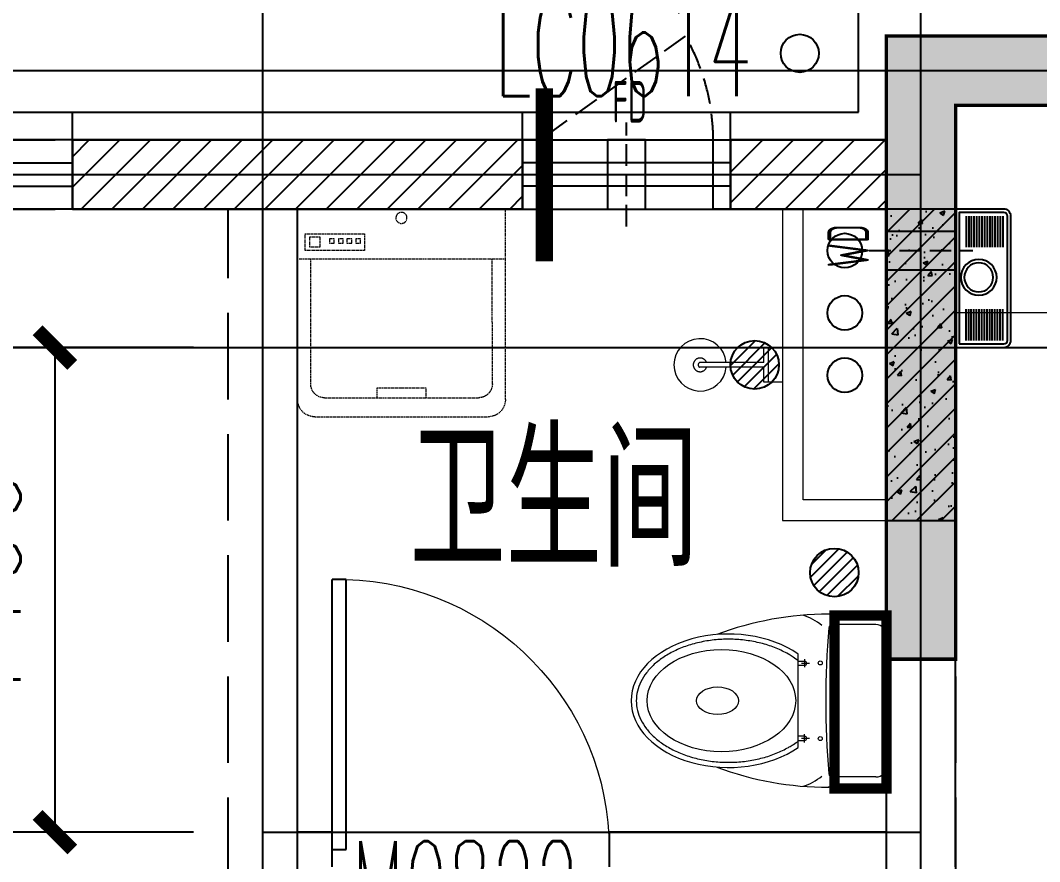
# Model space of a CAD drawing. Header units: millimetres. Extents: x 815519 to 890079, y 147095 to 251022.
# Drawn here: x 822919 to 825862, y 165710 to 168141 of the extents above; entities that cross this region are included whole.
import ezdxf

# ---------------------------------------------------------------- set-up
doc = ezdxf.new("R2010")
doc.units = ezdxf.units.MM
doc.header["$LTSCALE"] = 1000
for name, pattern in [('__DASH', [0.35, 0.25, -0.1]), ('DASH', [0.35, 0.25, -0.1]), ('DOTE', [61.468, 50.8, -5.08, 0.508, -5.08])]:
    doc.linetypes.add(name, pattern=pattern)
doc.layers.get('Defpoints').update_dxf_attribs({"color": 1})
for name, color, linetype in [('A-WIND（门窗）', 155, 'Continuous'), ('COLUMN', 9, 'Continuous'), ('DIM_IDEN', 3, 'Continuous'), ('DOOR_FIRE', 4, 'Continuous'), ('DOOR_FIRE_TEXT', 7, 'Continuous'), ('EQUIP_地漏', 7, 'Continuous'), ('LVTRY', 84, 'Continuous'), ('PC_预制外墙', 11, 'Continuous'), ('PC_预制外墙填充', 252, 'Continuous'), ('PIPE-地暖供', 4, 'Continuous'), ('PUB_DIM', 3, 'Continuous'), ('PUB_HATCH', 8, 'Continuous'), ('PUB_TEXT', 7, 'Continuous'), ('SURFACE', 6, 'Continuous'), ('VPIPE-污水', 2, 'DASH'), ('VPIPE-通气', 3, 'Continuous'), ('VPIPE-雨水', 4, 'DASH'), ('WALL', 2, 'Continuous'), ('WINDOW', 4, 'Continuous'), ('WINDOW_TEXT', 7, 'Continuous'), ('总内隔墙', 30, 'Continuous'), ('梁虚线', 134, 'DASH'), ('看线', 163, 'Continuous'), ('砼墙', 3, 'Continuous'), ('预留洞-厨房', 6, 'Continuous')]:
    doc.layers.add(name, color=color, linetype=linetype)
doc.layers.add('DOTE', color=1, linetype='DOTE', plot=False)
for name, color, linetype, lineweight in [('FF-洁具', 32, 'Continuous', 0), ('FF-活动家具', 33, 'Continuous', 0), ('厨卫', 154, 'Continuous', 0), ('预留洞-卫生间', 6, 'Continuous', 25)]:
    doc.layers.add(name, color=color, linetype=linetype, lineweight=lineweight)
doc.styles.add('_TCH_DIM_T3', font='SIMPLEX.shx', dxfattribs={"width": 0.7, "bigfont": 'GBCBIG.shx'})
doc.styles.add('_TCH_LABEL', font='COMPLEX', dxfattribs={"bigfont": 'GBCBIG'})
doc.styles.add('_TCH_WINDOW', font='SIMPLEX', dxfattribs={"height": 3.5, "bigfont": 'GBCBIG'})
doc.styles.add('TSSD_REIN', font='TSSDENG.shx', dxfattribs={"width": 0.69, "height": 0.2, "bigfont": 'TSSDCHN.shx'})
doc.dimstyles.new('_TCH_ARCH&&100', dxfattribs={"dimtxt": 297.5, "dimasz": 100, "dimexe": 250, "dimexo": 300, "dimgap": 100, "dimtad": 1, "dimdec": 0, "dimzin": 0, "dimdsep": 46, "dimtxsty": '_TCH_DIM_T3', "dimblk": 'ARCHTICK', "dimcen": 0.09, "dimclrt": 7, "dimazin": 2, "dimtfac": 1, "dimtdec": 0, "dimtix": 1, "dimtmove": 2, "dimatfit": 3, "dimfxl": 1, "dimtolj": 1, "dimtzin": 0, "dimarcsym": 0})

# ---------------------------------------------------------------- blocks, each defined once
blk = doc.blocks.new('_ArchTick')
at = {"color": 0, "linetype": 'ByBlock', "const_width": 0.4}
blk.add_lwpolyline([(-0.5, -0.5), (0.5, 0.5)], dxfattribs=at)
blk = doc.blocks.new('*D710')
at = {"layer": 'Defpoints', "color": 0, "transparency": 16777216}
for p in [(-366933.1, 359150), (-366233.1, 359150), (-366233.1, 357750)]:
    blk.add_point(p, dxfattribs=at)
at = {"layer": 'PUB_DIM', "color": 0, "lineweight": -2, "transparency": 16777216}
for p, q in [((-366533.1, 359150), (-367183.1, 359150)), ((-366933.1, 357750), (-366933.1, 359150)), ((-366533.1, 357750), (-367183.1, 357750))]:
    blk.add_line(p, q, dxfattribs=at)
at = {"layer": 'PUB_DIM', "color": 0, "lineweight": -2, "transparency": 16777216, "xscale": 100, "yscale": 100, "zscale": 100}
for p, rotation in [((-366933.1, 359150), 90), ((-366933.1, 357750), 270)]:
    blk.add_blockref('_ArchTick', p, dxfattribs=dict(at, rotation=rotation))
at = {"layer": 'PUB_DIM', "color": 7, "transparency": 16777216, "insert": (-367181.8, 358450), "char_height": 297.5, "attachment_point": 5, "rotation": 90, "style": '_TCH_DIM_T3'}
blk.add_mtext('\\A1;1400', dxfattribs=at)
blk = doc.blocks.new('$DorLib2D$00000001')
for p, q in [((0.45, 0.975), (0.5, 0.975)), ((0.45, 0), (0.45, 0.975)), ((0.5, 0), (0.5, 0.975)), ((0.5, 0), (0.45, 0))]:
    blk.add_line(p, q)
at = {"lineweight": 13}
blk.add_arc((0.475, 0), 0.975, 91.4693, 180, dxfattribs=at)
blk = doc.blocks.new('$WINLIB2D$00000001')
for p, q in [((-0.5, 0.5), (0.5, 0.5)), ((-0.5, 0.5), (-0.5, -0.5)), ((0.5, -0.5), (0.5, 0.5)), ((0.5, 0.1667), (-0.5, 0.1667)), ((0.5, -0.1667), (-0.5, -0.1667)), ((-0.5, -0.5), (0.5, -0.5))]:
    blk.add_line(p, q)
blk = doc.blocks.new('3D户型-平面')
at = {"layer": 'A-WIND（门窗）', "linetype": 'DASH', "ltscale": 0.3}
blk.add_line((128219.1, 435577.7), (127799.5, 435277.7), dxfattribs=at)
at = {"layer": 'A-WIND（门窗）'}
for points in [[(127749.5, 435277.7), (127749.5, 435077.7), (127799.5, 435077.7), (127799.5, 435277.7)], [(128349.5, 435277.7), (128349.5, 435077.7), (128299.5, 435077.7), (128299.5, 435277.7)]]:
    blk.add_lwpolyline(points, close=True, dxfattribs=at)
at = {"layer": 'A-WIND（门窗）', "linetype": 'DASH', "ltscale": 0.3}
blk.add_arc((127699.5, 435277.7), 600, 0, 30, dxfattribs=at)
at = {"layer": 'SURFACE'}
for p, q in [((128719.5, 435357.7), (128719.5, 435657.7)), ((124019.5, 435357.7), (128719.5, 435357.7)), ((126449.5, 435277.7), (126449.5, 435357.7)), ((127749.5, 435277.7), (127749.5, 435357.7)), ((128349.5, 435277.7), (128349.5, 435357.7))]:
    blk.add_line(p, q, dxfattribs=at)
at = {"layer": 'WALL'}
for p, q in [((128799.5, 435277.7), (128799.5, 435577.7)), ((129649.5, 435577.7), (128799.5, 435577.7)), ((128999.5, 435177.7), (128999.5, 435377.7)), ((128999.5, 435377.7), (129649.5, 435377.7)), ((126999.5, 435277.7), (126449.5, 435277.7)), ((126449.5, 435277.7), (126449.5, 435077.7)), ((127749.5, 435277.7), (126999.5, 435277.7)), ((127749.5, 435077.7), (127749.5, 435277.7)), ((128799.5, 435277.7), (128349.5, 435277.7)), ((128349.5, 435277.7), (128349.5, 435077.7)), ((128999.5, 433277.7), (128999.5, 435177.7)), ((126449.5, 435077.7), (126999.5, 435077.7)), ((126999.5, 433177.7), (126999.5, 435077.7)), ((127099.5, 435077.7), (127749.5, 435077.7)), ((127099.5, 433277.7), (127099.5, 435077.7)), ((128349.5, 435077.7), (128799.5, 435077.7)), ((128799.5, 433277.7), (128799.5, 435077.7)), ((127199.5, 433277.7), (127099.5, 433277.7)), ((127199.5, 433177.7), (127199.5, 433277.7)), ((128799.5, 433277.7), (127999.5, 433277.7)), ((127999.5, 433277.7), (127999.5, 433177.7)), ((128999.5, 433277.7), (128999.5, 433277.7)), ((128999.5, 433177.7), (128999.5, 433277.7))]:
    blk.add_line(p, q, dxfattribs=at)
at = {"layer": 'DOOR_FIRE'}
ref = blk.add_blockref('$WINLIB2D$00000001', (125699.5, 435177.7), dxfattribs=dict(at, xscale=1500, yscale=200, zscale=200, rotation=179.9999999999619))
ref.add_attrib('A', 'NC15135', (125248, 435404), dxfattribs={"layer": 'DOOR_FIRE_TEXT', "height": 297.5, "rotation": 360, "style": '_TCH_WINDOW', "width": 0.494118})
at = {"layer": 'WINDOW'}
ref = blk.add_blockref('$WINLIB2D$00000001', (128049.5, 435177.7), dxfattribs=dict(at, xscale=-600, yscale=200, zscale=-600, rotation=179.9999999999614))
ref.add_attrib('A', 'LC0614', (127668, 435404), dxfattribs={"layer": 'WINDOW_TEXT', "height": 297.5, "rotation": 360, "style": '_TCH_WINDOW', "width": 0.494118})
ref = blk.add_blockref('$DorLib2D$00000001', (127599.5, 433227.7), dxfattribs=dict(at, xscale=800, yscale=-800, zscale=800, rotation=180.000000000007))
ref.add_attrib('A', 'M0822', (127256.5, 432954), dxfattribs={"layer": 'WINDOW_TEXT', "height": 297.5, "style": '_TCH_WINDOW', "width": 0.494118})
blk = doc.blocks.new('10#楼-房间功能')
at = {"layer": 'PUB_TEXT', "style": '_TCH_LABEL'}
blk.add_text('卫生间', height=385.82, dxfattribs=at).set_placement((-365909.4, 418528))
blk = doc.blocks.new('10#-剪力墙-初')
at = {"layer": 'PUB_HATCH'}
blk.add_hatch(color=256, dxfattribs=at).paths.add_polyline_path([(655562.9, -136000.9), (655562.9, -135800.9), (654912.9, -135800.9), (654912.9, -137600.9), (655112.9, -137600.9), (655112.9, -136000.9)])
at = {"layer": '砼墙', "color": 5, "ltscale": 1, "const_width": 10}
blk.add_lwpolyline([(655562.9, -136000.9), (655112.9, -136000.9), (655112.9, -137600.9), (654912.9, -137600.9), (654912.9, -135800.9), (655562.9, -135800.9)], close=True, dxfattribs=at)
blk = doc.blocks.new('A$C44E32CAC')
for p, q in [((27.2, 342), (27.2, 260.9)), ((34, 342), (34, 260.9)), ((40.8, 342), (40.8, 260.9)), ((47.6, 342), (47.6, 260.9)), ((54.5, 342), (54.5, 260.9)), ((61.3, 342), (61.3, 260.9)), ((68.1, 342), (68.1, 260.9)), ((74.9, 342), (74.9, 260.9)), ((81.8, 342), (81.8, 260.9)), ((88.6, 342), (88.6, 260.9)), ((95.4, 342), (95.4, 260.9)), ((102.2, 342), (102.2, 260.9)), ((109.1, 342), (109.1, 260.9)), ((115.9, 342), (115.9, 260.9)), ((122.7, 342), (122.7, 260.9)), ((27.2, 18.2), (27.2, 99.2)), ((34, 18.2), (34, 99.2)), ((40.8, 18.2), (40.8, 99.2)), ((47.6, 18.2), (47.6, 99.2)), ((54.5, 18.2), (54.5, 99.2)), ((61.3, 18.2), (61.3, 99.2)), ((68.1, 18.2), (68.1, 99.2)), ((74.9, 18.2), (74.9, 99.2)), ((81.8, 18.2), (81.8, 99.2)), ((88.6, 18.2), (88.6, 99.2)), ((95.4, 18.2), (95.4, 99.2)), ((102.2, 18.2), (102.2, 99.2)), ((109.1, 18.2), (109.1, 99.2)), ((115.9, 18.2), (115.9, 99.2)), ((122.7, 18.2), (122.7, 99.2))]:
    blk.add_line(p, q)
for points in [[(0, 360.2), (125.6, 360.2, -0.414214), (143.6, 342.2), (143.6, 18, -0.414214), (125.6, 0), (0, 0)], [(9, 351.2), (125.6, 351.2, -0.414214), (134.6, 342.2), (134.6, 18, -0.414214), (125.6, 9), (9, 9)]]:
    blk.add_lwpolyline(points, format="xyb", close=True)
for radius in [46.8, 37.8]:
    blk.add_circle((60.1, 177.8), radius)
blk = doc.blocks.new('$plan$00001623')
at = {"layer": 'FF-活动家具', "linetype": 'DASH', "ltscale": 0.015}
blk.add_line((-296.1, -144.7), (296.9, -144.7), dxfattribs=at)
blk.add_lwpolyline([(250, -600), (-250, -600, -0.414214), (-300, -550), (-300, 0), (300, 0), (300, -550, -0.414214)], format="xyb", close=True, dxfattribs=at)
for points in [[(278.4, -71.6), (107, -71.6), (107, -119.7), (278.4, -119.7)], [(118, -85.8), (131.7, -85.8), (131.7, -98.5), (118, -98.5)], [(143.5, -85.8), (157.2, -85.8), (157.2, -98.5), (143.5, -98.5)], [(168.1, -85.8), (181.7, -85.8), (181.7, -98.5), (168.1, -98.5)], [(194.5, -85.8), (208.1, -85.8), (208.1, -98.5), (194.5, -98.5)], [(235.9, -109.8), (264.2, -109.8), (264.2, -80.1), (235.9, -80.1)]]:
    blk.add_lwpolyline(points, close=True, dxfattribs=at)
blk.add_lwpolyline([(262.3, -144.7), (262.3, -505.1, -0.414214), (222.3, -545.1), (-222.3, -545.1, -0.414214), (-262.3, -505.1), (-262.3, -144.7)], format="xyb", dxfattribs=at)
blk.add_lwpolyline([(-71, -545.1), (-71, -517.5), (0, -517.5), (71, -517.5), (71, -545.1)], dxfattribs=at)
blk.add_circle((0, -25.5), 16, dxfattribs=at)
blk = doc.blocks.new('A$C4BA03DFC')
at = {"layer": 'FF-洁具', "color": 13, "linetype": '__DASH', "ltscale": 0.2}
blk.add_lwpolyline([(0, 25.5), (-40, 25.5), (-40, 125.5), (0, 125.5)], dxfattribs=at)
at = {"layer": 'FF-洁具', "linetype": 'DASH'}
for points in [[(0, 125.5), (0, 25.5)], [(0, 125.5), (14, 125.5)], [(14, 125.5), (14, 82.5)], [(14, 82.5), (198.3, 82.5)], [(14, 68.5), (14, 25.5)], [(14, 68.5), (198.3, 68.5)], [(0, 25.5), (14, 25.5)]]:
    blk.add_lwpolyline(points, dxfattribs=at)
at = {"layer": 'FF-洁具'}
blk.add_arc((197.7, 75.5), 75.7, 185.306, 174.694, dxfattribs=at)
at = {"layer": 'FF-洁具', "linetype": 'DASH'}
for centre, radius, start, end in [((197.7, 75.5), 19.8, 200.6725, 159.3275), ((196.1, 75.5), 7.33, 287.2381, 72.7619)]:
    blk.add_arc(centre, radius, start, end, dxfattribs=at)
blk = doc.blocks.new('Z$W@#022B05CA')
at = {"layer": '厨卫'}
for p, q in [((698.7, 500), (567.8, 500)), ((705.7, 470), (579.9, 470)), ((738.7, 40), (738.7, 460)), ((735.7, 60), (735.7, 440)), ((480.7, 115.3), (480.7, 384.7)), ((480.7, 364.4), (499.9, 364.4)), ((490.4, 358.5), (514.2, 358.5)), ((499.1, 370.2), (499.1, 346.6)), ((499.9, 352.2), (480.7, 352.2)), ((499.9, 147.8), (480.7, 147.8)), ((499.1, 129.8), (499.1, 153.4)), ((480.7, 135.6), (499.9, 135.6)), ((490.4, 141.5), (514.2, 141.5)), ((705.7, 30), (579.9, 30)), ((698.7, 0), (567.8, 0))]:
    blk.add_line(p, q, dxfattribs=at)
for centre in [(544.8, 359.2), (544.8, 140.8)]:
    blk.add_circle(centre, 5.82, dxfattribs=at)
for centre, radius, start, end in [((568.5, -416.2), 916.2, 89.9528, 110.6123), ((448.5, 346.2), 157.9, 50.1815, 72.8478), ((698.7, 460), 40, 0, 90), ((2985.7, 250), 2425, 175.0115, 184.9885), ((579.9, 460), 10, 90, 175.0115), ((705.7, 440), 30, 0, 90), ((499.3, 358.3), 6.15, 275.1568, 84.8432), ((499.3, 141.7), 6.15, 275.1568, 84.8432), ((705.7, 60), 30, 270, 0), ((568.5, 916.2), 916.2, 249.3877, 270.0472), ((448.5, 153.8), 157.9, 287.1522, 309.8185), ((579.9, 40), 10, 184.9885, 270), ((698.7, 40), 40, 270, 0)]:
    blk.add_arc(centre, radius, start, end, dxfattribs=at)
for centre, major_axis, ratio, start_param, end_param in [((279.7, 250), (281, 0), 0.685919, 0.773739, 5.509446), ((259.5, 250.3), (214.4, 0), 0.687861, 1.570796326796175, 7.853981633975761), ((248.3, 250), (60.7, 0), 0.657164, 1.570796326790381, 7.853981633969967)]:
    blk.add_ellipse(centre, major_axis=major_axis, ratio=ratio, start_param=start_param, end_param=end_param, dxfattribs=at)
blk.add_open_spline([(479.3, 367), (466, 376.7), (459.6, 380.8), (441.8, 391), (430, 396.8), (405.1, 406.9), (392, 411.3), (364.9, 418.6), (350.9, 421.5), (322.3, 425.7), (307.8, 427), (278.6, 428), (263.9, 427.7), (234.9, 425.4), (220.5, 423.5), (192.4, 418.1), (178.7, 414.6), (152.3, 406.2), (139.7, 401.2), (115.8, 390.1), (104.6, 383.8), (83.9, 370.3), (74.3, 363), (57.2, 347.5), (49.7, 339.3), (36.7, 322.4), (31.2, 313.7), (22.5, 295.8), (19.2, 286.8), (14.8, 268.4), (13.7, 259.2), (13.7, 240.7), (14.8, 231.5), (19.2, 213.2), (22.5, 204.1), (31.2, 186.3), (36.7, 177.5), (49.7, 160.6), (57.3, 152.5), (74.4, 137), (83.9, 129.7), (104.7, 116.1), (115.9, 109.9), (139.8, 98.7), (152.4, 93.8), (178.8, 85.4), (192.5, 81.9), (220.6, 76.5), (234.9, 74.5), (264, 72.3), (278.7, 72), (307.9, 73), (322.4, 74.3), (351, 78.5), (365, 81.4), (392.1, 88.7), (405.2, 93.1), (430.1, 103.3), (441.9, 109), (459.6, 119.2), (466, 123.3), (481, 132.7)], degree=3, knots=[3.915332, 3.915332, 3.915332, 3.915332, 4.014441, 4.014441, 4.176505, 4.176505, 4.338569, 4.338569, 4.500633, 4.500633, 4.662697, 4.662697, 4.824761, 4.824761, 4.986825, 4.986825, 5.148889, 5.148889, 5.310953, 5.310953, 5.473017, 5.473017, 5.635081, 5.635081, 5.797146, 5.797146, 5.95921, 5.95921, 6.121274, 6.121274, 6.283338, 6.283338, 6.445402, 6.445402, 6.607466, 6.607466, 6.76953, 6.76953, 6.931594, 6.931594, 7.093658, 7.093658, 7.255722, 7.255722, 7.417786, 7.417786, 7.57985, 7.57985, 7.741915, 7.741915, 7.903979, 7.903979, 8.066043, 8.066043, 8.228107, 8.228107, 8.390171, 8.390171, 8.552235, 8.552235, 8.651039, 8.651039, 8.651039, 8.651039], dxfattribs=at)
blk = doc.blocks.new('3D-左户厨卫')
at = {"layer": 'VPIPE-污水', "linetype": 'Continuous'}
for centre in [(-521517.5, 443530), (-521517.5, 443350)]:
    blk.add_circle(centre, 50, dxfattribs=at)
at = {"layer": 'VPIPE-通气', "linetype": 'Continuous'}
blk.add_circle((-521517.5, 443170), 50, dxfattribs=at)
at = {"layer": '厨卫'}
blk.add_line((-519897.5, 443350), (-521197.5, 443350), dxfattribs=at)
blk.add_lwpolyline([(-521397.5, 442810), (-521637.5, 442810), (-521637.5, 443650), (-521697.5, 443650), (-521697.5, 442750), (-521397.5, 442750), (-521397.5, 442810)], dxfattribs=at)
at = {"ltscale": 0.002, "extrusion": (0, 0, -1), "xscale": -1, "zscale": -1}
blk.add_blockref('Z$W@#022B05CA', (522133.2, 441979.7), dxfattribs=at)
at = {"layer": 'LVTRY', "linetype": 'ByBlock', "xscale": -1.108799934387207, "yscale": 1.108799934387207, "rotation": 180}
blk.add_blockref('A$C44E32CAC', (-521197.5, 443650), dxfattribs=at)
at = {"layer": '厨卫', "linetype": '__DASH', "xscale": -1, "rotation": 0.02416808782524672}
blk.add_blockref('$plan$00001623', (-522797.5, 443650.1), dxfattribs=at)
at = {"layer": '厨卫', "extrusion": (0, 0, -1), "xscale": -1, "zscale": -1, "rotation": 180}
blk.add_blockref('A$C4BA03DFC', (521737.5, 443275.5), dxfattribs=at)
blk = doc.blocks.new('A$C229B3283')
at = {"color": 2, "linetype": 'DASH', "ltscale": 0.25}
blk.add_lwpolyline([(0, -250), (0, 50)], dxfattribs=at)
blk.add_lwpolyline([(-55, 0), (-55, -200), (55, -200), (55, 0), (-55, 0)])
at = {"color": 8, "style": 'TSSD_REIN', "width": 0.552}
blk.add_text('FD', height=120, dxfattribs=at).set_placement((-40.8, 50))
blk = doc.blocks.new('地漏')
h = blk.add_hatch()
h.set_pattern_fill('LINE', color=13, scale=25, angle=45, style=0)
h.set_pattern_definition([(45, (0, 0), (-16.83798023, 16.83798023), [])])
edge = h.paths.add_edge_path()
edge.add_arc((6430372.7, -196010.6), 70, 0, 360)
at = {"color": 13}
blk.add_line((6430410.5, -195951.9), (6430411.9, -195953.3), dxfattribs=at)
blk.add_circle((6430372.7, -196010.6), 70)
blk = doc.blocks.new('3-D-雨水-留洞')
at = {"color": 2, "linetype": 'DASH', "ltscale": 0.25}
blk.add_lwpolyline([(-566064.1, 696570.5), (-565764.1, 696570.5)], dxfattribs=at)
at = {"layer": '预留洞-厨房'}
blk.add_lwpolyline([(-565814.2, 696625.5), (-566014.2, 696625.5), (-566014.2, 696515.5), (-565814.2, 696515.5), (-565814.2, 696625.5)], dxfattribs=at)
at = {"layer": 'EQUIP_地漏', "rotation": 180}
for p in [(5863978.5, 500229.9), (5864208.5, 499629.9)]:
    blk.add_blockref('地漏', p, dxfattribs=at)
at = {"layer": '预留洞-卫生间'}
blk.add_blockref('A$C229B3283', (-566764.2, 696890.5), dxfattribs=at)
at = {"color": 8, "style": 'TSSD_REIN', "width": 0.552}
blk.add_text('WD', height=120, rotation=90, dxfattribs=at).set_placement((-566064.2, 696522.1))
blk = doc.blocks.new('10#-标准层-装备式')
at = {"layer": 'PC_预制外墙填充'}
h = blk.add_hatch(dxfattribs=at)
h.set_pattern_fill('ANSI31', color=256, scale=500, style=0)
h.set_pattern_definition([(45, (-572752.71, 434421.08), (-44.194174, 44.194174), [])])
h.paths.add_polyline_path([(198313.5, 539000), (198513.5, 539000), (198513.5, 539600), (198313.5, 539600)])
h.paths.add_polyline_path([(195313.5, 539000), (195113.5, 539000), (195113.5, 539600), (195313.5, 539600)])
h.paths.add_polyline_path([(188313.5, 537000), (188113.5, 537000), (188113.5, 536400), (188313.5, 536400)])
h.paths.add_polyline_path([(183313.5, 536400), (183113.5, 536400), (183113.5, 537000), (183313.5, 537000)])
h.paths.add_polyline_path([(181513.5, 536400), (181513.5, 537000)])
h.paths.add_polyline_path([(181713.5, 537000), (181513.5, 537000), (181513.5, 536400), (181713.5, 536400)])
h.paths.add_polyline_path([(176713.5, 536400), (176513.5, 536400), (176513.5, 537000), (176713.5, 537000)])
h.paths.add_polyline_path([(169313.5, 538000), (169513.5, 538000), (169513.5, 538800), (169313.5, 538800)])
h.paths.add_polyline_path([(165813.5, 538000), (166013.5, 538000), (166013.5, 538800), (165813.5, 538800)])
h.paths.add_polyline_path([(166513.5, 547200), (165813.5, 547200), (165813.5, 547400), (166513.5, 547400)])
h.paths.add_polyline_path([(185513.5, 543700), (185713.5, 543700), (185713.5, 543000), (185513.5, 543000)])
h.paths.add_polyline_path([(179313.5, 543000), (179113.5, 543000), (179113.5, 543700), (179313.5, 543700)])
h.paths.add_polyline_path([(198313.5, 543000), (198513.5, 543000), (198513.5, 541500), (198313.5, 541500)])
h.paths.add_polyline_path([(197613.5, 539000), (197613.5, 538800), (198513.5, 538800), (198513.5, 539000)])
h.paths.add_polyline_path([(196113.5, 538800), (196113.5, 539000), (195113.5, 539000), (195113.5, 538800)])
h.paths.add_polyline_path([(194813.5, 550500), (194813.5, 550700), (194163.5, 550700), (194163.5, 550500)])
h.paths.add_polyline_path([(193013.5, 550700), (193013.5, 550500), (193763.5, 550500), (193763.5, 550700)])
h.paths.add_polyline_path([(191513.5, 550500), (191513.5, 550700), (191013.5, 550700), (191013.5, 550500)])
h.paths.add_polyline_path([(187013.5, 552800.3), (187013.5, 552600), (187913.5, 552600), (187913.5, 552800.3)])
h.paths.add_polyline_path([(185713.5, 549800), (185913.5, 549800), (185913.5, 549900), (185713.5, 549900)])
h.paths.add_polyline_path([(185913.5, 548000), (185713.5, 548000), (185713.5, 547700), (185913.5, 547700)])
h.paths.add_polyline_path([(187213.5, 544400), (187413.5, 544400), (187413.5, 544900), (187213.5, 544900)])
h.paths.add_polyline_path([(187413.5, 543798.4), (187213.5, 543798.4), (187213.5, 543700), (187413.5, 543700)])
h.paths.add_polyline_path([(186313.5, 542800), (186313.5, 543000), (185713.5, 543000), (185713.5, 542800)])
h.paths.add_polyline_path([(186913.5, 543000), (186913.5, 542800), (187013.5, 542800), (187013.5, 543000)])
h.paths.add_polyline_path([(183413.5, 543500), (183413.5, 543700), (183213.5, 543700), (183213.5, 543500)])
h.paths.add_polyline_path([(184613.5, 543700), (184613.5, 543500), (185513.5, 543500), (185513.5, 543700)])
h.paths.add_polyline_path([(181413.5, 543700), (181413.5, 543500), (181613.5, 543500), (181613.5, 543700)])
h.paths.add_polyline_path([(180213.5, 543500), (180213.5, 543700), (179313.5, 543700), (179313.5, 543500)])
h.paths.add_polyline_path([(178513.5, 543000), (178513.5, 542800), (179113.5, 542800), (179113.5, 543000)])
h.paths.add_polyline_path([(177913.5, 542800), (177913.5, 543000), (177813.5, 543000), (177813.5, 542800)])
h.paths.add_polyline_path([(177413.5, 544400), (177613.5, 544400), (177613.5, 544900), (177413.5, 544900)])
h.paths.add_polyline_path([(177613.5, 543800), (177413.5, 543800), (177413.5, 543700), (177613.5, 543700)])
h.paths.add_polyline_path([(178413.5, 549800), (178613.5, 549800), (178613.5, 549900), (178413.5, 549900)])
h.paths.add_polyline_path([(178613.5, 547800), (178413.5, 547800), (178413.5, 547700), (178613.5, 547700)])
h.paths.add_polyline_path([(177313.5, 552600), (177313.5, 552800), (176413.5, 552800), (176413.5, 552600)])
h.paths.add_polyline_path([(172713.5, 550900), (172713.5, 550700), (173613.5, 550700), (173613.5, 550900)])
h.paths.add_polyline_path([(172063.5, 550700), (172063.5, 550900), (171863.5, 550900), (171863.5, 550700)])
h.paths.add_polyline_path([(170763.5, 550600), (170763.5, 550400), (171213.5, 550400), (171213.5, 550600)])
h.paths.add_polyline_path([(168863.5, 550600), (168863.5, 550400), (170163.5, 550400), (170163.5, 550600)])
h.paths.add_polyline_path([(167363.5, 550400), (167363.5, 550600), (167163.5, 550600), (167163.5, 550400)])
h.paths.add_polyline_path([(165813.5, 547000), (166013.5, 547000), (166013.5, 547200), (165813.5, 547200)])
h.paths.add_polyline_path([(166013.5, 545500), (165813.5, 545500), (165813.5, 544700), (166013.5, 544700)])
h.paths.add_polyline_path([(165813.5, 544350), (166013.5, 544350), (166013.5, 544500.1), (165813.5, 544500.1)])
h.paths.add_polyline_path([(166013.5, 543750), (165813.5, 543750), (165813.5, 542800), (166013.5, 542800)])
h.paths.add_polyline_path([(168513.5, 538200), (168513.5, 538000), (169313.5, 538000), (169313.5, 538200)])
h.paths.add_polyline_path([(166713.5, 538000), (166713.5, 538200), (166013.5, 538200), (166013.5, 538000)])
h.paths.add_polyline_path([(172213.5, 539000), (172213.5, 538800), (172413.5, 538800), (172413.5, 539000)])
h.paths.add_polyline_path([(170213.5, 538800), (170213.5, 539000), (170013.5, 539000), (170013.5, 538800)])
h.paths.add_polyline_path([(175813.5, 537200), (175813.5, 537000), (176013.5, 537000), (176013.5, 537200)])
h.paths.add_polyline_path([(173813.5, 537000), (173813.5, 537200), (173613.5, 537200), (173613.5, 537000)])
h.paths.add_polyline_path([(177513.5, 536200), (177513.5, 536400), (176513.5, 536400), (176513.5, 536200)])
h.paths.add_polyline_path([(181163.5, 536400), (181163.5, 536200), (181713.5, 536200), (181713.5, 536400)])
h.paths.add_polyline_path([(179663.5, 536200), (179663.5, 536400), (179013.5, 536400), (179013.5, 536200)])
h.paths.add_polyline_path([(183663.5, 536200), (183663.5, 536400), (183113.5, 536400), (183113.5, 536200)])
h.paths.add_polyline_path([(187313.5, 536400), (187313.5, 536200), (188313.5, 536200), (188313.5, 536400)])
h.paths.add_polyline_path([(185813.5, 536200), (185813.5, 536400), (185163.5, 536400), (185163.5, 536200)])
h.paths.add_polyline_path([(191013.5, 537200), (191013.5, 537000), (191213.5, 537000), (191213.5, 537200)])
h.paths.add_polyline_path([(189013.5, 537000), (189013.5, 537200), (188813.5, 537200), (188813.5, 537000)])
h.paths.add_polyline_path([(194413.5, 539800), (194413.5, 539600), (194613.5, 539600), (194613.5, 539800)])
h.paths.add_polyline_path([(192413.3, 539600), (192413.3, 539800), (192213.5, 539800), (192213.5, 539600)])
h.paths.add_polyline_path([(197613.5, 545900), (197413.5, 545900), (197413.5, 545000), (197613.5, 545000)])
h.paths.add_polyline_path([(197413.5, 546550), (197613.5, 546550), (197613.5, 547300), (197413.5, 547300)])
at = {"layer": 'PC_预制外墙'}
for points in [[(168863.5, 550400), (168863.5, 550600), (170163.5, 550600), (170163.5, 550400)], [(170763.5, 550600), (171213.5, 550600), (171213.5, 550400), (170763.5, 550400), (170763.5, 550600)], [(170163.5, 550400), (168863.5, 550400)]]:
    blk.add_lwpolyline(points, dxfattribs=at)
blk = doc.blocks.new('10#楼-装配式-标准层')
at = {"layer": 'PUB_HATCH'}
h = blk.add_hatch(dxfattribs=at)
h.set_pattern_fill('钢筋混凝土', color=256, scale=20, style=0)
h.set_pattern_definition([(45, (0, 0), (-35.355339, 35.355339), []), (50, (0, 0), (143.452037, -12.550427), [15, -165]), (355, (0, 0), (-27.750267, 150.438427), [12, -132]), (100.4514, (11.95, -1.05), (115.701876, 137.88791), [12.748038, -140.228422]), (46.1842, (0, 40), (213.44821, -33.103803), [22.5, -247.5]), (96.6356, (17.79, 37.24), (186.93254, 194.823574), [19.12206, -210.3426]), (351.1842, (0, 40), (186.93239, 194.82372), [18, -198]), (21, (20, 30), (119.38141, -80.523778), [15, -165]), (326, (20, 30), (48.663066, 145.03001), [12, -132]), (71.4514, (29.95, 23.29), (168.044526, 64.5061), [12.748038, -140.228422]), (37.5, (0, 0), (2.431971, 66.5787708), [0, -130.4, 0, -134, 0, -132.5]), (7.5, (0, 0), (52.6139075, 78.882342), [0, -76.4, 0, -127.4, 0, -50.5]), (327.5, (-44.6, 0), (106.764487, -4.5109743), [0, -50, 0, -156, 0, -207]), (317.5, (-64.6, 0), (116.637234, 20.020996), [0, -65, 0, -103.6, 0, -147])])
h.paths.add_polyline_path([(171413.5, 550400), (171213.5, 550400), (171213.1, 549500), (171413.1, 549500)])
at = {"layer": 'WALL'}
for p, q in [((171213.5, 550400), (171213.1, 549500)), ((171413.5, 550400), (171213.5, 550400)), ((171413.1, 549500), (171413.5, 550400)), ((171213.1, 549500), (171413.1, 549500))]:
    blk.add_line(p, q, dxfattribs=at)
blk = doc.blocks.new('DAAB')
at = {"layer": '梁虚线', "ltscale": 1}
for p, q in [((213867.7, -665815.6), (217917.7, -665815.6)), ((213867.7, -666015.6), (217917.7, -666015.6)), ((216017.7, -669015.6), (216017.7, -666015.6)), ((216217.7, -669015.6), (216217.7, -666015.6)), ((217917.7, -669015.6), (217917.7, -667315.6)), ((218117.7, -669015.6), (218117.7, -667315.6))]:
    blk.add_line(p, q, dxfattribs=at)
for points in [[(217917.7, -665515.6), (218567.7, -665515.6)], [(217917.7, -667315.6), (217917.7, -665515.6)], [(218117.7, -665715.6), (218567.7, -665715.6)], [(218117.7, -667315.6), (218117.7, -665715.6)], [(218117.7, -667315.6), (217917.7, -667315.6)]]:
    blk.add_lwpolyline(points, dxfattribs=at)
blk = doc.blocks.new('10#-集水器')
at = {"layer": 'PIPE-地暖供', "color": 1, "const_width": 30}
blk.add_lwpolyline([(-88876.9, 218931), (-88876.9, 218431), (-89026.9, 218431), (-89026.9, 218931)], close=True, dxfattribs=at)
blk = doc.blocks.new('10#标准层轴网')
at = {"layer": 'DOTE'}
for p, q in [((-366333.1, 342150), (-366333.1, 365950)), ((-364433.1, 356450), (-364433.1, 365950)), ((-370833.1, 359950), (-362033.1, 359950)), ((-370833.1, 359650), (-364433.1, 359650)), ((-370833.1, 359150), (-344833.1, 359150)), ((-366333.1, 357750), (-364433.1, 357750))]:
    blk.add_line(p, q, dxfattribs=at)
at = {"layer": 'PUB_DIM'}
dim = blk.add_aligned_dim(p1=(-366233.1, 357750), p2=(-366233.1, 359150), distance=700, dimstyle='_TCH_ARCH&&100', dxfattribs=at)
dim.commit()
dim.dimension.update_dxf_attribs({"geometry": '*D710', "text_midpoint": (-367181.8, 358450)})

msp = doc.modelspace()

# ---------------------------------------------------------------- linework, layer by layer
at = {"layer": 'DIM_IDEN', "color": 5, "const_width": 50}
msp.add_lwpolyline([(824431.8, 167444.4), (824431.8, 167944.4)], dxfattribs=at)
at = {"layer": 'VPIPE-雨水', "linetype": 'Continuous'}
msp.add_circle((825169.5, 168045.4), 55, dxfattribs=at)

# ---------------------------------------------------------------- block references
for name, p in [('10#-剪力墙-初', (170506.5, 303896.3)), ('DAAB', (607501.9, 833611)), ('3D-左户厨卫', (1346817, -276054.6))]:
    msp.add_blockref(name, p)
at = {"layer": 'COLUMN'}
msp.add_blockref('10#-集水器', (914296.5, -52509.6), dxfattribs=at)
at = {"layer": '总内隔墙', "color": 0}
for name in ['10#-标准层-装备式', '10#楼-装配式-标准层']:
    msp.add_blockref(name, (654206, -382804.6), dxfattribs=at)
at = {"layer": '看线'}
for name, p in [('10#标准层轴网', (1189952.5, -191954.6)), ('3D户型-平面', (696620, -267482.3)), ('3-D-雨水-留洞', (1391433.6, -529095.1)), ('10#楼-房间功能', (1189952.5, -251965.6))]:
    msp.add_blockref(name, p, dxfattribs=at)

doc.saveas('drawing.dxf')
